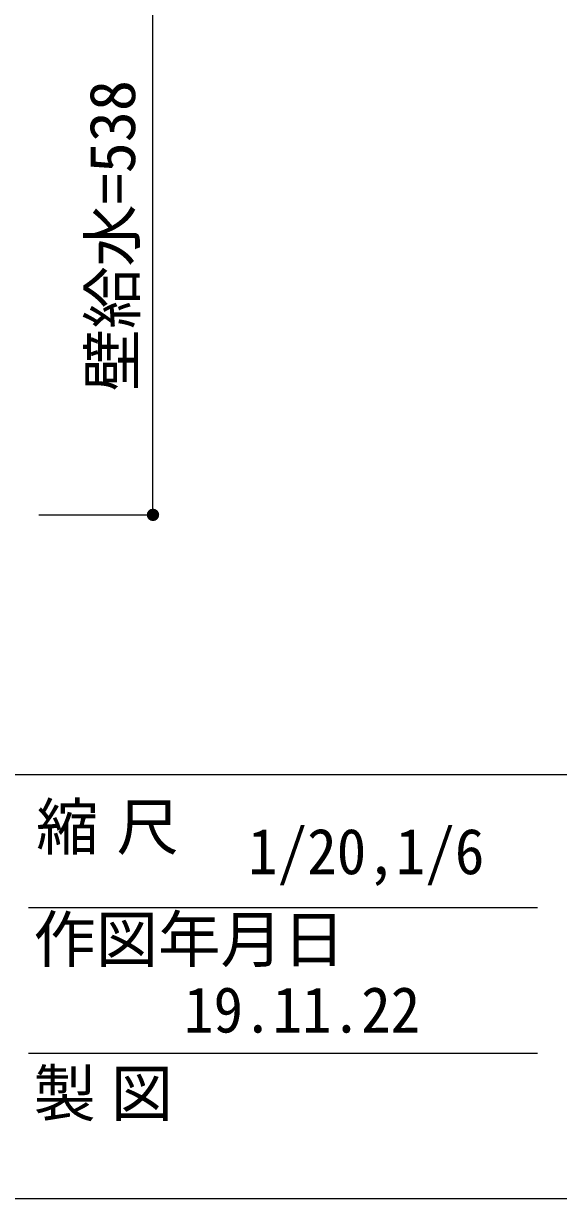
# Model space of a CAD drawing. Units: millimetres on the paper, scale 1:20. Extents: x -205 to 195, y -144 to 136.
# Drawn here: x -115 to -89.2, y -143.5 to -86.9 of the extents above; entities that cross this region are included whole.
import ezdxf
from ezdxf.enums import TextEntityAlignment as Align

# ---------------------------------------------------------------- set-up
doc = ezdxf.new("R2010")
doc.units = ezdxf.units.MM
for name, color, linetype in [('0-4_4', 6, 'Continuous'), ('0-B_11', 6, 'Continuous'), ('0-C_12', 7, 'Continuous'), ('0-D_13', 3, 'Continuous')]:
    doc.layers.add(name, color=color, linetype=linetype)
doc.styles.add('ＭＳ ゴシック', font='')
doc.styles.get('ＭＳ ゴシック').set_extended_font_data('MS Gothic')

msp = doc.modelspace()

# ---------------------------------------------------------------- hatches: boundary and pattern name
at = {"layer": '0-4_4'}
msp.add_hatch(color=212, dxfattribs=at).paths.add_polyline_path([(-108.46, -110.592, 1), (-109.06, -110.592, 1)])

# ---------------------------------------------------------------- linework, layer by layer
for p, q in [((-108.76, -110.592), (-108.76, -83.692)), ((-114.26, -110.592), (-108.76, -110.592))]:
    msp.add_line(p, q, dxfattribs=at)
at = {"layer": '0-B_11'}
for p, q in [((-205, -123.092), (195, -123.092)), ((-205, -143.5), (195, -143.5))]:
    msp.add_line(p, q, dxfattribs=at)
at = {"layer": '0-C_12'}
for p, q in [((-114.745, -129.5), (-90.255, -129.5)), ((-114.745, -136.5), (-90.255, -136.5))]:
    msp.add_line(p, q, dxfattribs=at)

# ---------------------------------------------------------------- texts
at = {"layer": '0-4_4', "style": 'ＭＳ ゴシック'}
msp.add_text('壁給水=538', height=2.199, rotation=90, dxfattribs=at).set_placement((-108.96, -104.642), align=Align.BOTTOM_LEFT)
at = {"layer": '0-D_13', "style": 'ＭＳ ゴシック', "width": 0.95}
for s, p in [('1/20,1/6', (-104.18, -128.549)), ('19.11.22', (-107.267, -136.172))]:
    msp.add_text(s, height=2.199, dxfattribs=at).set_placement(p, align=Align.BOTTOM_LEFT)
at = {"layer": '0-D_13', "style": 'ＭＳ ゴシック'}
msp.add_text('作図年月日', height=2.199, dxfattribs=at).set_placement((-114.512, -132.783), align=Align.BOTTOM_LEFT)
at = {"layer": '0-D_13', "char_height": 2.199, "attachment_point": 7, "style": 'ＭＳ ゴシック'}
for s, insert in [('\\T1.29;縮尺', (-114.383, -126.963)), ('\\T1.24;製図', (-114.512, -139.783))]:
    msp.add_mtext(s, dxfattribs=dict(at, insert=insert))

doc.saveas('drawing.dxf')
